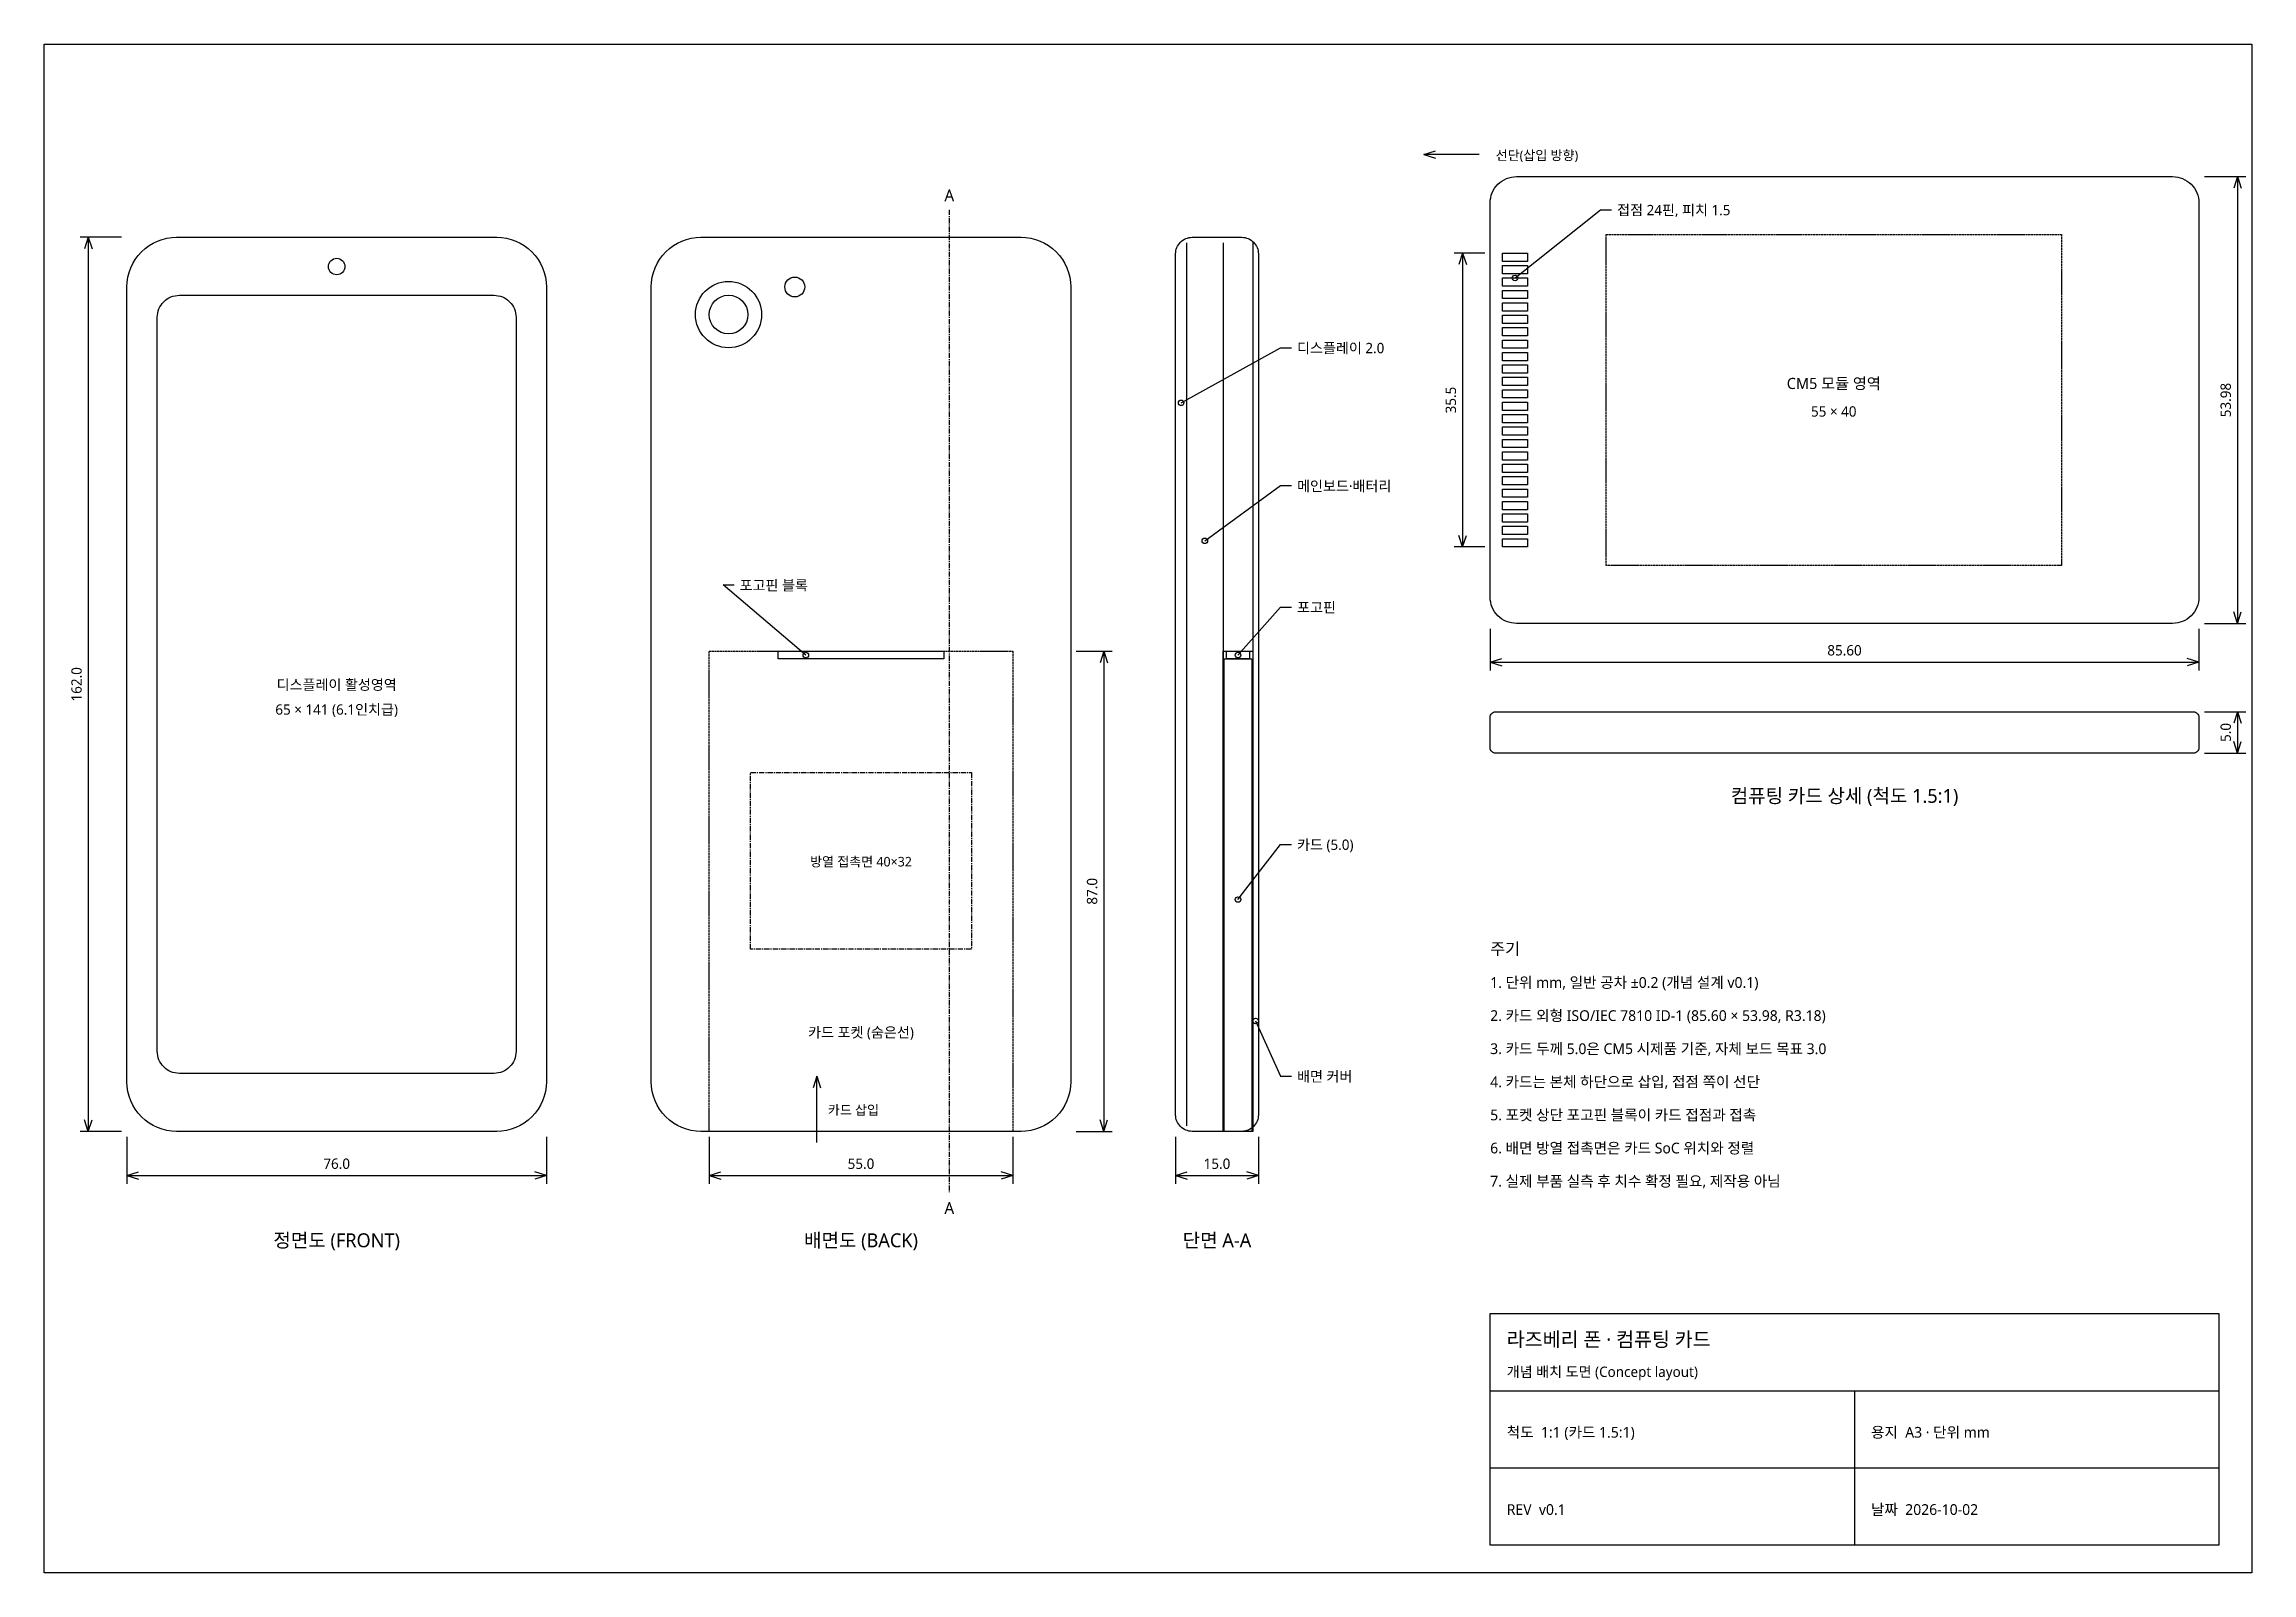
# Model space of a CAD drawing. Header units: metres. Extents: x 10 to 410, y 10 to 287.
import ezdxf
from ezdxf.enums import TextEntityAlignment as Align

# ---------------------------------------------------------------- set-up
doc = ezdxf.new("R2010")
doc.units = ezdxf.units.M
doc.linetypes.add('CENTER', pattern=[5.08, 3.175, -0.635, 0.635, -0.635])
doc.linetypes.add('DASHED', pattern=[1.524, 1.27, -0.254])
for name, color, linetype in [('CENTER', 1, 'Continuous'), ('DIM', 4, 'Continuous'), ('FRAME', 8, 'Continuous'), ('HIDDEN', 3, 'Continuous'), ('OUTLINE', 7, 'Continuous'), ('TEXT', 7, 'Continuous')]:
    doc.layers.add(name, color=color, linetype=linetype)
doc.styles.add('KR', font='NotoSansCJKkr-Regular.otf')

msp = doc.modelspace()

# ---------------------------------------------------------------- linework, layer by layer
at = {"layer": 'CENTER', "linetype": 'CENTER', "ltscale": 0.3}
msp.add_line((174, 257), (174, 79), dxfattribs=at)
msp.add_lwpolyline([(138, 155), (178, 155), (178, 123), (138, 123)], close=True, dxfattribs=at)
at = {"layer": 'DIM', "linetype": 'CONTINUOUS', "ltscale": 0.3}
for p, q in [((260, 267), (262.09, 267.68)), ((260, 267), (262.09, 266.32)), ((401.4, 263), (408.9, 263)), ((407.4, 263), (406.72, 260.91)), ((407.4, 263), (407.4, 182.03)), ((407.4, 263), (408.08, 260.91)), ((276.5, 244.64), (292, 257)), ((292, 257), (294, 257)), ((24, 252), (16.5, 252)), ((18, 252), (17.32, 249.91)), ((18, 252), (18, 90)), ((18, 252), (18.68, 249.91)), ((271, 249.14), (265.5, 249.14)), ((267, 249.14), (266.32, 247.05)), ((267, 249.14), (267, 195.89)), ((267, 249.14), (267.68, 247.05)), ((216, 222), (234, 232)), ((234, 232), (236, 232)), ((220.3, 197), (234, 207)), ((234, 207), (236, 207)), ((267, 195.89), (266.32, 197.98)), ((267, 195.89), (267.68, 197.98)), ((271, 195.89), (265.5, 195.89)), ((148, 176.3), (133, 189)), ((133, 189), (135, 189)), ((226.3, 176.3), (234, 185)), ((234, 185), (236, 185)), ((407.4, 182.03), (406.72, 184.12)), ((407.4, 182.03), (408.08, 184.12)), ((272, 181.03), (272, 173.53)), ((400.4, 181.03), (400.4, 173.53)), ((401.4, 182.03), (408.9, 182.03)), ((197, 177), (203.5, 177)), ((202, 177), (201.32, 174.91)), ((202, 177), (202, 90)), ((202, 177), (202.68, 174.91)), ((272, 175.03), (274.09, 175.71)), ((272, 175.03), (400.4, 175.03)), ((272, 175.03), (274.09, 174.35)), ((400.4, 175.03), (398.31, 175.71)), ((400.4, 175.03), (398.31, 174.35)), ((401.4, 166.03), (408.9, 166.03)), ((407.4, 166.03), (406.72, 163.94)), ((407.4, 166.03), (407.4, 158.53)), ((407.4, 166.03), (408.08, 163.94)), ((407.4, 158.53), (406.72, 160.62)), ((407.4, 158.53), (408.08, 160.62)), ((401.4, 158.53), (408.9, 158.53)), ((226.3, 132), (234, 142)), ((234, 142), (236, 142)), ((229.5, 110), (234, 100)), ((150, 100), (149.32, 97.91)), ((150, 100), (150.68, 97.91)), ((234, 100), (236, 100)), ((18, 90), (17.32, 92.09)), ((18, 90), (18.68, 92.09)), ((202, 90), (201.32, 92.09)), ((202, 90), (202.68, 92.09)), ((24, 90), (16.5, 90)), ((25, 89), (25, 80.5)), ((101, 89), (101, 80.5)), ((130.5, 89), (130.5, 80.5)), ((185.5, 89), (185.5, 80.5)), ((197, 90), (203.5, 90)), ((215, 89), (215, 80.5)), ((230, 89), (230, 80.5)), ((25, 82), (27.09, 82.68)), ((25, 82), (101, 82)), ((25, 82), (27.09, 81.32)), ((101, 82), (98.91, 82.68)), ((101, 82), (98.91, 81.32)), ((130.5, 82), (132.59, 82.68)), ((130.5, 82), (185.5, 82)), ((130.5, 82), (132.59, 81.32)), ((185.5, 82), (183.41, 82.68)), ((185.5, 82), (183.41, 81.32)), ((215, 82), (217.09, 82.68)), ((215, 82), (230, 82)), ((215, 82), (217.09, 81.32)), ((230, 82), (227.91, 82.68)), ((230, 82), (227.91, 81.32))]:
    msp.add_line(p, q, dxfattribs=at)
at = {"layer": 'DIM', "linetype": 'CONTINUOUS'}
for centre in [(276.5, 244.64), (216, 222), (220.3, 197), (148, 176.3), (226.3, 176.3), (226.3, 132), (229.5, 110)]:
    msp.add_circle(centre, 0.5, dxfattribs=at)
at = {"layer": 'FRAME', "linetype": 'CONTINUOUS', "ltscale": 0.3}
for p, q in [((272, 43), (404, 43)), ((338, 43), (338, 15)), ((272, 29), (404, 29))]:
    msp.add_line(p, q, dxfattribs=at)
for points in [[(10, 287), (410, 287), (410, 10), (10, 10)], [(272, 57), (404, 57), (404, 15), (272, 15)]]:
    msp.add_lwpolyline(points, close=True, dxfattribs=at)
at = {"layer": 'HIDDEN', "linetype": 'DASHED', "ltscale": 0.3}
for p, q in [((130.5, 90), (130.5, 177)), ((130.5, 177), (185.5, 177)), ((185.5, 177), (185.5, 90))]:
    msp.add_line(p, q, dxfattribs=at)
msp.add_lwpolyline([(293, 252.51), (375.5, 252.51), (375.5, 192.51), (293, 192.51)], close=True, dxfattribs=at)
at = {"layer": 'OUTLINE', "linetype": 'CONTINUOUS', "ltscale": 0.3}
for p, q in [((270, 267), (260, 267)), ((217, 251), (217, 91)), ((223.6, 251), (223.6, 91)), ((229, 251), (229, 91)), ((150, 88), (150, 100))]:
    msp.add_line(p, q, dxfattribs=at)
for points in [[(276.77, 263), (395.63, 263, -0.414214), (400.4, 258.23), (400.4, 186.8, -0.414214), (395.63, 182.03), (276.77, 182.03, -0.414214), (272, 186.8), (272, 258.23, -0.414214)], [(34, 252), (92, 252, -0.414214), (101, 243), (101, 99, -0.414214), (92, 90), (34, 90, -0.414214), (25, 99), (25, 243, -0.414214)], [(129, 252), (187, 252, -0.414214), (196, 243), (196, 99, -0.414214), (187, 90), (129, 90, -0.414214), (120, 99), (120, 243, -0.414214)], [(218, 252), (227, 252, -0.414214), (230, 249), (230, 93, -0.414214), (227, 90), (218, 90, -0.414214), (215, 93), (215, 249, -0.414214)], [(34.5, 241.5), (91.5, 241.5, -0.414214), (95.5, 237.5), (95.5, 104.5, -0.414214), (91.5, 100.5), (34.5, 100.5, -0.414214), (30.5, 104.5), (30.5, 237.5, -0.414214)], [(273, 166.03), (399.4, 166.03, -0.414214), (400.4, 165.03), (400.4, 159.53, -0.414214), (399.4, 158.53), (273, 158.53, -0.414214), (272, 159.53), (272, 165.03, -0.414214)]]:
    msp.add_lwpolyline(points, format="xyb", close=True, dxfattribs=at)
for points in [[(274.25, 249.14), (278.75, 249.14), (278.75, 247.64), (274.25, 247.64)], [(274.25, 246.89), (278.75, 246.89), (278.75, 245.39), (274.25, 245.39)], [(274.25, 244.64), (278.75, 244.64), (278.75, 243.14), (274.25, 243.14)], [(274.25, 242.39), (278.75, 242.39), (278.75, 240.89), (274.25, 240.89)], [(274.25, 240.14), (278.75, 240.14), (278.75, 238.64), (274.25, 238.64)], [(274.25, 237.89), (278.75, 237.89), (278.75, 236.39), (274.25, 236.39)], [(274.25, 235.64), (278.75, 235.64), (278.75, 234.14), (274.25, 234.14)], [(274.25, 233.39), (278.75, 233.39), (278.75, 231.89), (274.25, 231.89)], [(274.25, 231.14), (278.75, 231.14), (278.75, 229.64), (274.25, 229.64)], [(274.25, 228.89), (278.75, 228.89), (278.75, 227.39), (274.25, 227.39)], [(274.25, 226.64), (278.75, 226.64), (278.75, 225.14), (274.25, 225.14)], [(274.25, 224.39), (278.75, 224.39), (278.75, 222.89), (274.25, 222.89)], [(274.25, 222.14), (278.75, 222.14), (278.75, 220.64), (274.25, 220.64)], [(274.25, 219.89), (278.75, 219.89), (278.75, 218.39), (274.25, 218.39)], [(274.25, 217.64), (278.75, 217.64), (278.75, 216.14), (274.25, 216.14)], [(274.25, 215.39), (278.75, 215.39), (278.75, 213.89), (274.25, 213.89)], [(274.25, 213.14), (278.75, 213.14), (278.75, 211.64), (274.25, 211.64)], [(274.25, 210.89), (278.75, 210.89), (278.75, 209.39), (274.25, 209.39)], [(274.25, 208.64), (278.75, 208.64), (278.75, 207.14), (274.25, 207.14)], [(274.25, 206.39), (278.75, 206.39), (278.75, 204.89), (274.25, 204.89)], [(274.25, 204.14), (278.75, 204.14), (278.75, 202.64), (274.25, 202.64)], [(274.25, 201.89), (278.75, 201.89), (278.75, 200.39), (274.25, 200.39)], [(274.25, 199.64), (278.75, 199.64), (278.75, 198.14), (274.25, 198.14)], [(274.25, 197.39), (278.75, 197.39), (278.75, 195.89), (274.25, 195.89)], [(143, 177), (173, 177), (173, 175.6), (143, 175.6)], [(223.6, 177), (229, 177), (229, 90), (223.6, 90)], [(224.2, 177), (228.4, 177), (228.4, 175.6), (224.2, 175.6)], [(223.8, 175.6), (228.8, 175.6), (228.8, 90), (223.8, 90)]]:
    msp.add_lwpolyline(points, close=True, dxfattribs=at)
at = {"layer": 'OUTLINE', "linetype": 'CONTINUOUS'}
for centre, radius in [((63, 246.7), 1.5), ((134, 238), 6), ((146, 243), 1.8), ((134, 238), 3.5)]:
    msp.add_circle(centre, radius, dxfattribs=at)

# ---------------------------------------------------------------- texts
at = {"layer": 'TEXT', "style": 'KR'}
for s, height, p in [('선단(삽입 방향)', 1.728, (273, 266)), ('접점 24핀, 피치 1.5', 1.872, (295, 256)), ('디스플레이 2.0', 1.872, (237, 231)), ('메인보드·배터리', 1.872, (237, 206)), ('포고핀 블록', 1.872, (136, 188)), ('포고핀', 1.872, (237, 184)), ('카드 (5.0)', 1.872, (237, 141)), ('주기', 2.16, (272, 122)), ('1. 단위 mm, 일반 공차 ±0.2 (개념 설계 v0.1)', 1.944, (272, 116)), ('2. 카드 외형 ISO/IEC 7810 ID-1 (85.60 × 53.98, R3.18)', 1.944, (272, 110)), ('3. 카드 두께 5.0은 CM5 시제품 기준, 자체 보드 목표 3.0', 1.944, (272, 104)), ('배면 커버', 1.872, (237, 99)), ('4. 카드는 본체 하단으로 삽입, 접점 쪽이 선단', 1.944, (272, 98)), ('카드 삽입', 1.728, (152, 93)), ('5. 포켓 상단 포고핀 블록이 카드 접점과 접촉', 1.944, (272, 92)), ('6. 배면 방열 접촉면은 카드 SoC 위치와 정렬', 1.944, (272, 86)), ('7. 실제 부품 실측 후 치수 확정 필요, 제작용 아님', 1.944, (272, 80)), ('라즈베리 폰 · 컴퓨팅 카드', 2.592, (275, 51)), ('개념 배치 도면 (Concept layout)', 1.872, (275, 45.5)), ('척도  1:1 (카드 1.5:1)', 1.944, (275, 34.5)), ('용지  A3 · 단위 mm', 1.944, (341, 34.5)), ('REV  v0.1', 1.944, (275, 20.5)), ('날짜  2026-10-02', 1.944, (341, 20.5))]:
    msp.add_text(s, height=height, dxfattribs=at).set_placement(p)
for s, height, p in [('A', 2.16, (174, 258.5)), ('CM5 모듈 영역', 2.016, (334.25, 224.51)), ('55 × 40', 1.872, (334.25, 219.51)), ('85.60', 1.872, (336.2, 176.23)), ('디스플레이 활성영역', 1.872, (63, 170)), ('65 × 141 (6.1인치급)', 1.872, (63, 165.5)), ('컴퓨팅 카드 상세 (척도 1.5:1)', 2.52, (336.2, 149.53)), ('방열 접촉면 40×32', 1.728, (158, 138)), ('카드 포켓 (숨은선)', 1.872, (158, 107)), ('76.0', 1.872, (63, 83.2)), ('55.0', 1.872, (158, 83.2)), ('15.0', 1.872, (222.5, 83.2)), ('A', 2.16, (174, 75)), ('정면도 (FRONT)', 2.52, (63, 69)), ('배면도 (BACK)', 2.52, (158, 69)), ('단면 A-A', 2.52, (222.5, 69))]:
    msp.add_text(s, height=height, dxfattribs=at).set_placement(p, align=Align.CENTER)
for s, p in [('35.5', (265.8, 222.51)), ('53.98', (406.2, 222.51)), ('162.0', (16.8, 171)), ('5.0', (406.2, 162.28)), ('87.0', (200.8, 133.5))]:
    msp.add_text(s, height=1.872, rotation=90, dxfattribs=at).set_placement(p, align=Align.CENTER)

doc.saveas('drawing.dxf')
